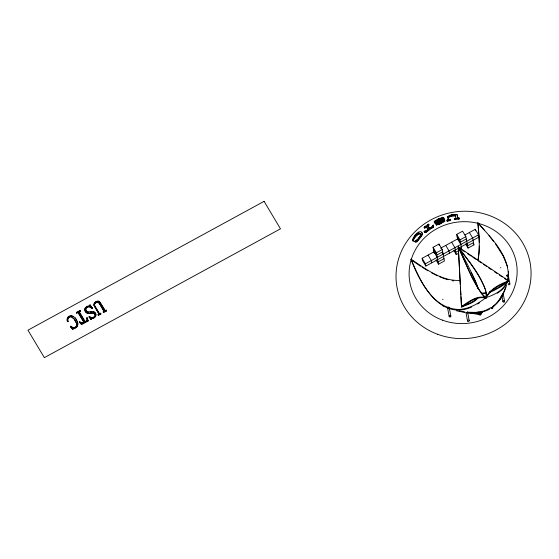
<?xml version="1.0" encoding="UTF-8"?>
<svg xmlns="http://www.w3.org/2000/svg" width="559" height="559" viewBox="0 0 559 559"><rect width="100%" height="100%" fill="white"/><g stroke="black" fill="none" stroke-linecap="round" stroke-linejoin="round"><path stroke-width="0.84" d="M507.663 276.013L507.069 275.531L507.796 275.419M480.551 314.444L482.62 311.957M480.467 314.57L479.936 314.654L479.895 314.053M479.336 246.044L479.077 253.024L478.057 260.578M447.396 216.822L449.45 215.501L452.713 214.88M448.052 216.703L450.854 215.25M491.641 307.771L492.325 308.121L494.261 305.235M507.055 275.566L507.586 276.069M435.587 222.202C436.446 218.513 447.948 220.225 442.553 217.374M477.945 260.005C480.118 247.686 479.217 235.108 477.84 222.755C491.696 238.763 511.471 257.266 507.831 280.506M425.154 231.07C423.296 231.035 424.567 232.9 425.888 232.502A57.863 54.335 -10.7 0 1 433.539 227.171L433.344 225.088L433.162 226.353A3.85 2.536 -25.8 0 1 431.925 227.925L431.136 228.449M491.592 307.729L491.836 308.261L492.318 308.128M507.726 279.94L508.473 275.769L508.39 271.255M479.825 314.193L480.433 314.612M86.945 320.573L86.303 321.362A3.941 3.696 -10.7 0 1 85.324 321.914L85.101 321.865A3.983 3.738 -10.7 0 1 84.786 321.39L79.441 312.446M489.076 292.511L493.401 290.799L500.619 286.872L508.739 281.317L508.634 280.744L458.254 246.924L461.517 307.087C468.596 302.636 476.981 295.39 485.904 298.31L486.232 292.888M480.579 292.448L483.898 296.724L485.904 298.31L486.484 295.313L485.806 290.785M67.346 318.33L67.401 318.162A3.459 3.249 -10.7 0 1 68.981 316.268L70.196 315.8A4.06 3.808 -10.7 0 1 72.125 315.751L75.179 317.708L77.596 322.236A7.127 6.694 -10.7 0 1 77.708 324.241L77.373 325.541A4.137 3.885 -10.7 0 1 76.31 326.987L75.395 327.616A4.011 3.766 -10.7 0 1 74.354 328.014L74.445 328.468A2.564 2.411 -10.7 0 0 73.467 328.727A1.132 1.062 -10.7 0 0 72.859 329.44M506.552 285.321C504.141 293.084 500.368 300.784 494.051 306.108M444.838 221.168L441.233 223.23M505.65 287.179C503.023 294.607 498.991 301.909 492.521 306.646M467.072 312.202L475.744 312.383L483.214 311.097M507.083 275.489L507.719 275.461M413.38 239.622L415.428 236.415L418.859 233.355M506.775 282.232C503.156 290.715 494.065 294.991 485.799 297.744C478.071 303.789 469.057 308.952 459.044 309.469C432.54 308.834 419.921 280.129 411.054 259.194C425.713 268.886 441.582 281.331 460.085 280.415M507.516 281.275C505.832 286.46 501.793 290.505 497.217 293.286M433.539 227.171L433.155 226.283L433.721 225.983M433.309 225.102L432.743 225.536A3.71 2.453 -25.7 0 1 431.562 227.01L430.025 228.023M84.94 308.771A3.054 2.872 -10.7 0 1 85.478 307.667L86.911 306.507A3.165 2.977 -10.7 0 1 88.294 306.08A4.22 3.969 -10.7 0 0 89.384 305.78A0.873 0.818 -10.7 0 0 89.706 305.403L89.999 304.823L92.501 308.114L92.165 308.463L89.51 306.989A3.752 3.522 -10.7 0 0 86.918 307.618L86.359 308.072A2.208 2.075 -10.7 0 0 85.786 309.672L86.261 311.063M89.999 304.823L90.006 305.445M447.661 217.64L449.59 216.487M413.129 238.204L413.751 237.128M477.917 297.451C473.725 302.321 467.156 304.152 461.406 306.514C468.484 302.063 476.869 294.817 485.799 297.744C490.187 288.807 499.83 284.238 508.634 280.744L498.006 287.794L489.67 291.686M485.904 298.31C490.292 289.38 499.935 284.81 508.739 281.317L504.421 278.417M421.528 234.48C423.352 232.397 420.466 230.629 418.859 232.251M448.311 217.514L451.854 216.033L455.62 216.005M415.19 242.138C415.016 239.545 414.31 242.892 416.839 241.879A1.691 1.251 -36.3 0 1 417.056 241.418L417.307 241.076M414.708 237.701L415.575 236.604M434.602 222.384C433.658 224.362 437.795 222.671 438.752 222.384M416.867 240.181L416.741 240.342A4.549 3.424 -35.4 0 0 416.455 240.698M417.426 240.929L418.936 239.315M480.363 313.41L481.949 311.447M478.029 298.024C473.829 302.894 467.268 304.725 461.517 307.087L460.965 296.717M419.886 236.827L417 240.021M94.771 312.593L95.568 313.557A3.061 2.872 -10.7 0 1 95.903 315.199L95.799 315.842A3.123 2.935 -10.7 0 1 95.149 317.058L94.254 317.812A5.702 5.352 -10.7 0 1 93.793 318.085A4.724 4.437 -10.7 0 1 92.459 318.56A3.857 3.62 -10.7 0 0 91.445 318.749A0.943 0.887 -10.7 0 0 90.998 319.608L89.154 317.142L89.335 316.366A11.033 10.362 -10.7 0 0 90.174 316.911L91.452 317.449M89.154 317.142L89.335 316.366M419.55 238.623C420.92 237.079 423.82 233.746 421.814 232.544M419.271 238.672L421.074 235.947L420.724 234.151L420.179 235.989L418.349 238.323M419.138 238.812L418.223 239.769M415.833 236.317L418.251 234.284L420.703 234.13L420.571 233.718L418.929 233.068L416.623 234.263L413.478 238.078L413.017 239.706L413.625 240.691L413.178 241.16L412.584 240.461L413.066 239.958M418.901 239.07L418.824 239.434M70.56 326.526L72.943 329.461L70.644 326.987L70.895 326.176A5.793 5.436 -10.7 0 0 73.082 327.476A2.809 2.641 -10.7 0 0 75.123 327.155L75.751 326.763A2.418 2.271 -10.7 0 0 76.324 326.03L76.618 324.409A7.742 7.267 -10.7 0 0 76.38 322.941L74.067 318.993L71.482 317.037A2.488 2.334 -10.7 0 0 70.329 316.995L69.749 317.17A3.62 3.403 -10.7 0 0 69.218 317.428M70.644 326.987L70.895 326.176M92.165 308.463L92.417 307.653M443.014 221.133L443.315 220.714L435.873 222.58M417.727 239.259L418.3 239.986M424.519 232.39L425.644 231.901A4.898 3.347 -28 0 0 426.147 231.747L426.203 231.754M94.443 317.044L94.96 316.429A1.579 1.481 -10.7 0 0 95.135 315.87A3.179 2.991 -10.7 0 0 94.709 314.074A1.95 1.831 -10.7 0 0 93.653 313.264L91.592 313.278A36.608 34.379 -10.7 0 0 90.46 313.375A11.641 10.935 -10.7 0 1 89.503 313.473L87.553 313.333M434.797 220.931C432.282 222.915 436.852 222.489 438.361 221.483M428.753 230.063L428.243 230.448M435.161 221.832L438.298 220.029M79.35 311.992L84.689 320.936A3.983 3.738 -10.7 0 0 85.01 321.411L85.206 321.46A3.941 3.696 -10.7 0 0 86.198 320.887L86.862 320.118L86.848 318.735A18.887 17.734 -10.7 0 0 86.736 317.952L87.183 317.791L88.105 321.02L81.586 324.576L79.581 322.445L79.965 321.865A16.337 15.338 -10.7 0 0 81.16 322.711L83.151 322.62A6.044 5.681 -10.7 0 0 83.787 322.243L83.822 321.97A5.849 5.492 -10.7 0 0 83.55 321.474L78.253 312.586M79.581 322.445L79.804 321.739M428.285 229.232L427.838 229.56M427.81 229.588L426.587 230.469A2.683 1.88 -28.6 0 1 426.028 230.853M94.506 317.121L94.164 317.358A5.702 5.352 -10.7 0 1 93.702 317.624A4.724 4.437 -10.7 0 1 92.375 318.099A3.857 3.62 -10.7 0 0 91.355 318.288A0.943 0.887 -10.7 0 0 90.914 319.154L90.991 319.608M424.889 226.821C423.645 227.296 424.644 228.771 425.532 227.534M427.782 230.79L427.013 231.335A2.355 1.642 -28.5 0 1 426.21 231.789M425.392 227.632L424.477 228.128L424.029 227.282L428.655 224.068L429.06 224.942L427.328 226.081M425.609 227.289L426.461 226.674M428.152 225.71C429.647 225.228 428.648 223.775 427.824 224.781M438.508 223.209L438.158 223.307A5.457 3.661 -19.7 0 1 436.167 223.495L435.747 223.761L436.831 225.221M491.04 307.653L485.722 310.273M477.568 303.991L479.622 302.789M86.994 306.968L85.562 308.128A3.054 2.872 -10.7 0 0 85.024 309.232M448.29 220.742L447.815 220.938M78.4 312.998A0.713 0.664 -10.7 0 0 77.415 312.865L76.8 313.208L76.485 312.369L80.056 310.42L80.37 311.258L79.79 311.573M76.569 312.823L77.911 312.097M78.798 311.608L80.279 310.804M100.166 313.417L100.557 313.208L100.872 314.053L98.398 315.402L98.084 314.556L98.496 314.333A0.713 0.664 -10.7 0 0 98.88 313.452M104.785 310.273A0.838 0.783 -10.7 0 0 105.889 310.35L106.182 310.14L106.496 310.979L103.478 312.628L103.506 311.601A0.713 0.664 -10.7 0 0 103.89 310.72M81.586 324.576L81.495 324.115L88.015 320.559M98.167 315.017L100.781 313.592M103.247 312.243L106.413 310.524M434.231 253.374L433.078 247.281L438.983 244.059L442.26 249.552L444.419 260.976L438.515 264.197L436.055 260.075M460.833 244.458L457.555 238.966L456.689 234.396L462.593 231.174L465.871 236.667L468.03 248.091L473.934 244.87L472.641 238.015L469.357 232.523M464.934 234.941L475.262 229.302L478.539 234.794L478.972 237.079L425.846 266.07L422.569 260.578L422.136 258.293L433.938 251.85L437.222 257.343M440.583 248.224L457.555 238.966M438.515 264.197L436.355 252.773L442.26 249.552M461.699 249.028L459.966 239.888L465.871 236.667M442.693 251.836L436.789 255.058L433.511 249.566M466.304 238.952L460.399 242.173L457.122 236.681M425.846 266.07L425.413 263.785L478.539 234.794M443.986 258.691L438.081 261.912L436.852 259.851M458.743 250.642L455.795 252.249L454.565 250.187M473.501 242.585L467.597 245.806L466.367 243.745M453.761 250.411L456.228 254.534L458.436 253.325M442.609 218.429L441.91 218.772M442.253 217.528L441.91 217.71A3.347 2.25 -17 0 1 441.505 217.884M69.127 316.96A3.054 2.865 -10.7 0 0 67.814 318.658A4.717 4.43 -10.7 0 0 67.953 321.18L68.002 321.649L67.478 321.684A5.681 5.331 -10.7 0 1 67.401 318.777L67.485 318.616A3.459 3.249 -10.7 0 1 69.071 316.722L70.28 316.261A4.06 3.808 -10.7 0 1 71.727 316.135M489.607 309.134C482.815 312.851 474.829 313.55 467.24 312.767M441.687 221.958L440.813 222.342M441.694 222.14L440.24 222.768L440.771 222.363M437.865 224.732L440.261 223.817M441.379 223.167L443.601 221.623L442.337 221.392A11.935 8.874 -18.1 0 0 442.05 221.504M437.893 219.142L438.99 218.695M471.775 306.94C440.45 321.215 420.193 283.539 411.165 259.767L411.054 259.194M438.088 219.24L435.901 220.435L435.251 221.448M455.899 219.163L455.361 219.31M443.713 219.275L443.483 218.317L444.049 218.08M440.478 222.489L437.795 223.705A4.248 3.054 -20.2 0 0 437.452 223.831M440.401 222.517L439.863 222.929M440.206 223.845L440.646 223.474M439.919 222.901L439.975 222.88A11.746 7.512 -19.4 0 1 438.948 223.286M438.703 219.855L440.471 219.254M440.541 223.516L439.702 223.845M86.911 319.007A18.887 17.734 -10.7 0 0 86.82 318.413L87.183 317.791M441.324 217.947L440.415 218.248M441.582 218.897L440.527 219.24M483.856 310.923L485.1 310.49M438.598 223.411L438.969 224.32M438.612 221.399L443.301 220.512M442.043 221.455L438.892 222.342M443.511 305.633L443.133 305.514M440.045 218.359L440.296 219.31M447.319 220.064C445.663 221.602 449.087 221.001 450.212 220.47M447.025 221.168L447.452 221.043M446.823 220.204L450.456 219.394M447.347 220.05L447.535 219.994A3.075 2.068 -14.1 0 0 447.829 219.911M450.98 215.026L452.056 214.789M450.435 219.317L450.666 220.358L450.17 220.33M450.421 219.254L449.667 219.435A4.255 2.788 -12.7 0 1 449.352 219.47L449.24 219.519M449.883 220.393L449.338 220.491M486.323 292.657L481.516 293.182M486.428 293.223L481.627 293.754M452.259 215.753L453.251 215.585M414.617 241.404L416.273 241.146L416.839 241.879M455.047 218.366L454.467 218.457L454.607 219.582M424.896 232.041L424.428 231.209M454.67 219.421L454.977 219.373M454.439 218.611L458.576 218.073M454.684 219.421L458.995 219.023M458.897 218.883L459.288 218.848M459.002 217.891L459.065 218.869M459.177 218.017L458.156 217.954M458.604 218.911L457.989 218.925M67.318 318.323A5.681 5.331 -10.7 0 0 67.415 321.215L67.918 321.194M455.131 215.411L455.858 215.404M435.594 221.671L435.664 221.671A3.27 2.25 -20.5 0 0 436.348 221.602L443.182 219.778A1.852 1.328 -17.1 0 1 444.726 219.855M455.669 214.432L456.032 214.439M444.132 220.665L444.838 220.966M93.046 312.055L93.814 312.139A2.103 1.97 -10.7 0 1 94.066 312.208M424.05 231.559L425.42 231.664A58.499 54.936 -10.7 0 1 433.155 226.283M452.133 280.723L453.824 280.904M88.294 312.202L88.008 312.16A3.85 3.613 -10.7 0 1 87.497 312.041M89.426 306.535L92.081 308.009M464.557 311.894L459.184 310.909M464.662 312.46L456.493 310.804M473.557 312.781L480.286 313.913M466.583 312.453L480.069 314.731M93.556 312.837L91.501 312.816A36.608 34.379 -10.7 0 0 90.369 312.921A11.641 10.935 -10.7 0 1 89.412 313.012L87.47 312.879M445.488 279.025L447.976 279.71M456.969 215.529L457.416 215.746M87.302 311.545L87.414 311.58A3.85 3.613 -10.7 0 0 87.924 311.705L88.21 311.747A9.887 9.279 -10.7 0 0 90.383 311.705A21.347 20.047 -10.7 0 1 92.382 311.587L93.73 311.684A2.103 1.97 -10.7 0 1 94.457 311.978L95.484 313.096A3.061 2.872 -10.7 0 1 95.813 314.745L95.715 315.388A3.123 2.935 -10.7 0 1 95.058 316.597L94.052 317.33A4.863 4.57 -10.7 0 1 93.744 317.512A3.04 2.858 -10.7 0 1 91.529 317.959L90.265 317.365A11.033 10.362 -10.7 0 1 89.426 316.82M439.535 276.698L444.664 278.801M72.936 316.415L73.418 316.632M431.499 272.764L437.341 275.804M422.045 267.174L427.859 270.738M485.799 297.744C472.243 283.895 466.842 263.939 458.254 246.924C468.561 260.885 480.621 274.525 485.911 291.358M444.314 219.023L443.007 218.08M477.959 288.164A30.836 3.452 61.4 0 0 475.143 280.471L467.261 263.974L458.254 246.924L458.366 247.497L461.245 249.426M462.684 250.397L464.843 251.843M467.722 253.779L471.321 256.19M472.76 257.161L476.359 259.572M478.518 261.025L481.397 262.954M483.556 264.407L486.428 266.336M488.587 267.789L491.466 269.717M494.345 271.653L497.224 273.589M499.383 275.035L502.261 276.971M411.165 259.767L420.592 266.287M435.747 223.761L436.537 224.355L436.167 223.502M436.104 224.669L436.719 225.137M99.719 302.146L99.446 301.951A2.411 2.264 -10.7 0 0 98.391 301.594A4.144 3.892 -10.7 0 0 95.855 302.139A3.696 3.473 -10.7 0 0 94.198 304.012A2.949 2.774 -10.7 0 0 94.115 305.738M79.888 322.194L80.056 322.319A16.337 15.338 -10.7 0 0 81.251 323.165L83.235 323.081A6.044 5.681 -10.7 0 0 83.878 322.697L83.913 322.424A5.849 5.492 -10.7 0 0 83.64 321.928L78.337 313.047M99.844 302.258L100.208 302.65M425.972 226.479L428.243 228.834M426.601 227.541L428.432 229.435M79.497 321.991L81.495 324.115M477.84 222.755L484.674 230.594M427.376 225.494L429.64 227.995M427.991 226.584L429.598 228.358M90.083 305.284L90.691 305.99M90.837 306.164L92.501 308.114M488.964 235.625L493.611 241.46M75.269 318.162L76.157 319.329M458.639 252.675L458.366 247.497C468.295 260.599 479.021 273.617 485.198 289.017M89.07 316.68L90.907 319.154M415.058 235.458L415.596 236.226M100.327 302.803L105.001 310.608M495.637 244.094L503.275 256.218L507.586 266.964M480.125 291.791L471.775 276.761L459.302 249.642M76.373 319.664L77.68 322.69A7.127 6.694 -10.7 0 1 77.792 324.695L77.456 325.995A4.137 3.885 -10.7 0 1 76.401 327.441L75.479 328.07A4.011 3.766 -10.7 0 1 74.445 328.468M478.155 235.709L478.972 237.079M473.117 243.5L473.934 244.87M465.57 243.976L468.03 248.091M456.689 234.396L459.966 239.888M451.651 242.187L454.928 247.679L456.228 254.534M445.747 245.408L449.024 250.9L449.457 253.185M442.302 252.752L443.126 254.121M433.078 247.281L436.355 252.773M428.04 255.072L431.317 260.564L431.751 262.849M422.136 258.293L425.413 263.785M106.496 310.979L106.182 310.14M104.917 310.154L99.362 301.497A2.411 2.264 -10.7 0 0 98.307 301.133M103.82 310.748L99.167 302.971L97.741 301.867A2.816 2.641 -10.7 0 0 95.952 302.286M103.163 311.789L103.478 312.628M100.872 314.053L100.557 313.208M99.222 313.264L94.792 305.85A2.802 2.634 -10.7 0 1 95.931 302.265L96.015 302.719A2.802 2.634 -10.7 0 0 94.834 306.332L99.306 313.718M98.81 313.487L94.031 305.277A2.949 2.774 -10.7 0 1 94.108 303.551A3.696 3.473 -10.7 0 1 95.757 301.664A4.144 3.892 -10.7 0 1 98.307 301.119M98.894 313.941L94.115 305.738M98.084 314.556L98.398 315.402M80.37 311.258L80.056 310.42M76.485 312.369L76.8 313.208M86.261 310.762L85.702 309.211A2.208 2.075 -10.7 0 1 86.261 307.604L86.834 307.157A3.752 3.522 -10.7 0 1 89.426 306.514M425.888 232.502L425.42 231.664M458.366 247.497L459.603 249.796M471.195 272.24L475.248 281.044A30.836 3.452 61.4 0 1 478.071 288.737M433.204 226.255L432.82 225.361M438.864 221.322L439.185 222.244M439.472 220.693L439.779 221.616M76.317 322.899L76.471 323.402A7.742 7.267 -10.7 0 1 76.709 324.863L76.408 326.484A2.418 2.271 -10.7 0 1 75.835 327.218L75.213 327.623A2.809 2.641 -10.7 0 1 73.18 327.909A5.793 5.436 -10.7 0 1 71.014 326.603M447.438 217.039L448.262 219.96M87.274 318.253L88.105 321.02M442.77 217.255L442.938 217.842M76.38 322.941L74.165 318.756L71.398 316.576A2.488 2.334 -10.7 0 0 70.245 316.534L69.665 316.708A3.62 3.403 -10.7 0 0 69.134 316.974M448.08 216.843L448.8 219.352M448.381 218.045L448.954 220.071M451.875 215.019L452.063 215.991M508.292 275.524L509.864 283.86M503.128 293.384L504.623 301.294M501.758 295.25L502.953 301.581M475.262 229.302L475.548 230.825M478.867 311.971L479.342 314.465M467.555 311.915L469.204 320.621M467.534 320.908L465.892 312.202A0.845 0.797 -10.7 0 0 467.555 312.195M438.983 244.059L439.269 245.583M449.415 308.568L450.834 316.073M447.591 308.023L449.17 316.359M92.375 318.099L92.459 318.553M90.39 311.726L90.474 312.181A21.347 20.047 -10.7 0 1 91.299 312.111M90.369 312.921L90.46 313.375M88.294 306.087L88.385 306.549A3.165 2.977 -10.7 0 0 87.001 306.975M86.736 317.952L86.82 318.413M68.995 316.282L69.078 316.743M67.394 321.222L67.478 321.684M455.578 215.446L455.878 217.926M477.952 223.327L479.342 242.648M457.562 216.34L457.723 218.296M457.402 215.033L457.625 217.772M458.729 254.401L460.33 284.629M460.42 286.355L460.875 294.991M453.265 215.732A13.549 10.048 -10.4 0 1 455.124 215.557M449.513 216.326A12.291 9.349 -10.7 0 1 452.231 215.592M452.692 214.754A8.567 6.394 -10.8 0 1 454.474 214.593M454.481 214.733A1.977 1.384 -9.9 0 1 455.299 214.852M455.278 214.88A0.797 0.545 -9.2 0 1 455.557 215.236M455.585 218.248A0.999 0.685 -8.9 0 1 455.117 218.262M456.032 214.537A2.117 1.453 -7.9 0 1 457.486 214.838M452.119 215.068A13.675 10.041 -10.2 0 1 455.634 214.677M439.737 223.928A6.289 4.227 -19.7 0 1 436.467 224.55M444.698 220.162A1.852 1.272 -15.7 0 1 443.741 220.924M443.881 221.245A9.14 6.023 -17.8 0 1 441.806 222.335M436.754 224.299A1.146 0.804 -20.6 0 1 436.928 224.152M438.843 223.132A7.428 4.856 -19.4 0 1 438.515 223.237M442.784 221.238A4.332 2.76 -18.7 0 1 441.624 221.846M435.042 221.147A9.978 7.085 -19.9 0 1 438.053 219.54M438.969 218.646A9.664 7.176 -18 0 1 439.982 218.317M440.778 218.471A5.122 3.55 -16.6 0 1 443.455 218.303M438.165 219.373A11.872 8.727 -18 0 1 440.59 218.534M425.692 227.569A0.755 0.531 -26.8 0 1 426.091 227.24M427.782 226.018A0.727 0.524 -24.9 0 1 428.166 225.822M427.537 224.949A4.172 3.033 -24.7 0 1 427.81 224.76M425.909 230.832A4.109 2.802 -28 0 1 425.161 231.035M425.168 226.772A0.964 0.678 -26.8 0 1 425.497 226.465M413.129 241.202A3.71 2.711 -37.5 0 1 413.471 239.636M413.394 240.726A5.087 3.885 -33.1 0 1 414.771 237.743M418.279 239.804A5.646 4.067 -37.1 0 1 415.568 241.795M414.869 235.353A12.969 10.397 -30.7 0 1 418.593 231.999M413.835 237.163A12.696 9.755 -32.8 0 1 415.148 235.514M422.017 234.619A13.241 9.028 -34.9 0 1 420.333 237.037M417.203 239.58A5.576 4.011 -37 0 1 414.988 241.013M418.6 238.469A11.809 8.057 -36.8 0 1 417.44 239.65M412.556 240.468A3.682 2.69 -37.5 0 1 412.905 238.903M500.661 267.908A0.845 0.797 -10.7 0 1 500.822 267.454M509.403 283.28A0.845 0.797 -10.7 0 1 509.752 284.405A0.845 0.797 -10.7 0 1 508.515 284.643A0.845 0.797 -10.7 0 1 508.417 283.469M508.271 275.866A0.845 0.797 -10.7 0 1 507.838 276.37M507.551 276.46A0.845 0.797 -10.7 0 1 506.636 275.517A0.845 0.797 -10.7 0 1 507.893 274.979M503.945 300.651A0.845 0.797 -10.7 0 1 504.532 301.79A0.845 0.797 -10.7 0 1 503.198 302.021A0.845 0.797 -10.7 0 1 503.379 300.749M492.381 307.171A0.845 0.797 -10.7 0 1 492.759 308.17A0.845 0.797 -10.7 0 1 491.738 308.645A0.845 0.797 -10.7 0 1 491.151 307.743M459.784 280.891A0.845 0.797 -10.7 0 1 460.35 280.534M480.607 313.627A0.845 0.797 -10.7 0 1 480.859 314.773A0.845 0.797 -10.7 0 1 479.622 314.934A0.845 0.797 -10.7 0 1 479.587 313.76M468.708 320.027A0.845 0.797 -10.7 0 1 469.078 321.173A0.845 0.797 -10.7 0 1 467.806 321.369A0.845 0.797 -10.7 0 1 467.834 320.153M443.573 306.004A0.845 0.797 -10.7 0 1 442.644 305.5M442.56 299.324A0.845 0.797 -10.7 0 1 443.056 299.526M450.268 315.451A0.845 0.797 -10.7 0 1 450.729 316.604A0.845 0.797 -10.7 0 1 449.422 316.806A0.845 0.797 -10.7 0 1 449.527 315.562M96.036 302.747A2.816 2.641 -10.7 0 1 97.832 302.286L99.25 303.432L103.904 311.209A0.713 0.664 -10.7 0 1 103.597 312.062M100.285 313.913A0.838 0.79 -10.7 0 1 99.167 313.844M105.979 310.811A0.838 0.783 -10.7 0 1 105.365 310.965M98.964 313.913A0.713 0.664 -10.7 0 1 98.587 314.794M100.201 313.459A0.838 0.79 -10.7 0 1 99.083 313.382M90.474 312.167A9.887 9.279 -10.7 0 1 90.265 312.195M86.722 311.642A2.054 1.929 -10.7 0 1 86.324 311.23M88.378 306.528A4.22 3.969 -10.7 0 0 89.468 306.234A0.873 0.818 -10.7 0 0 89.726 305.976M87.539 313.382A3.71 3.487 -10.7 0 1 85.052 309.239M91.438 317.505A3.04 2.858 -10.7 0 0 93.639 317.03A4.863 4.57 -10.7 0 0 93.968 316.876L94.876 315.975A1.579 1.481 -10.7 0 0 95.044 315.409A3.179 2.991 -10.7 0 0 94.625 313.62A1.95 1.831 -10.7 0 0 93.563 312.802M87.449 312.928A3.71 3.487 -10.7 0 1 84.968 308.778M87.302 311.524A2.054 1.929 -10.7 0 1 86.24 310.776M79.245 312.495A0.859 0.804 -10.7 0 1 79.769 311.538M79.154 312.041A0.859 0.804 -10.7 0 1 79.685 311.077M77.324 312.411A0.713 0.664 -10.7 0 1 78.316 312.544M68.037 321.635A4.717 4.43 -10.7 0 1 67.87 319.112A3.054 2.865 -10.7 0 1 69.211 317.421M73.376 328.273A2.564 2.411 -10.7 0 1 74.361 328.028M72.775 328.985A1.132 1.062 -10.7 0 1 73.383 328.287M448.052 307.883C448.716 309.295 448.521 306.43 448.059 307.848M502.862 293.81L501.22 296.78L502.862 293.81M502.974 294.383L501.332 297.353L502.974 294.383M501.8 295.795L500.158 298.492L501.8 295.795M501.912 296.368L500.27 299.065L501.912 296.368M264.072 201.345L27.95 330.18L44.35 357.655L280.478 228.82L264.072 201.345M437.662 334.296A67.674 63.551 -10.7 0 0 530.505 265.197A67.674 63.551 -10.7 0 0 422.471 225.263A67.674 63.551 -10.7 0 0 437.662 334.296M442.407 320.132A54.139 50.841 -10.7 0 0 516.684 264.854A54.139 50.841 -10.7 0 0 430.255 232.907A54.139 50.841 -10.7 0 0 442.407 320.132M448.122 308.631A0.845 0.797 -10.7 0 0 449.261 307.736A0.845 0.797 -10.7 0 0 447.899 307.275A0.845 0.797 -10.7 0 0 448.122 308.631"/></g></svg>
